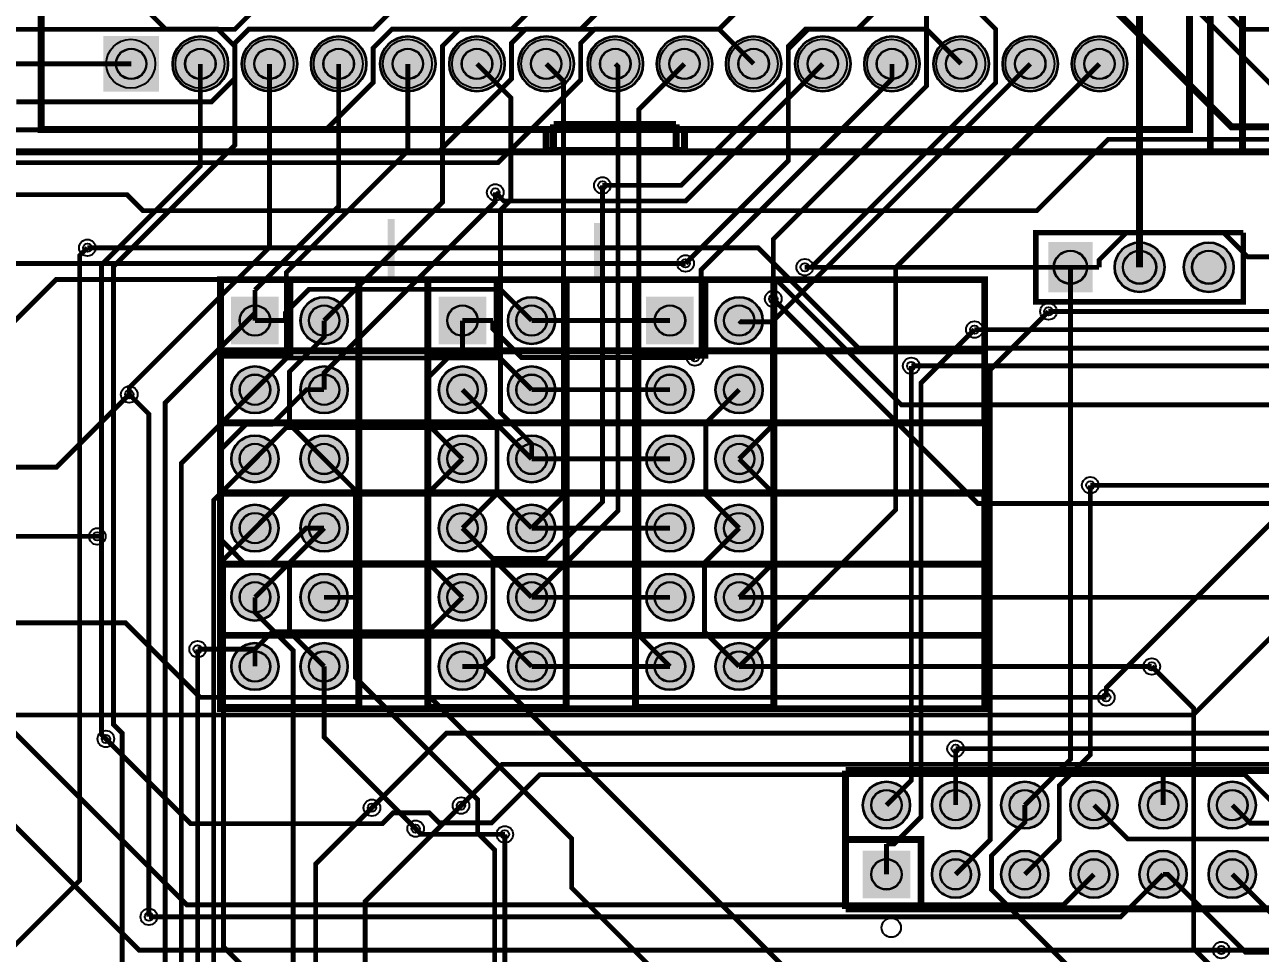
# Model space of a CAD drawing. Header units: millimetres. Extents: x 0 to 210, y -1 to 136.
# Drawn here: x 35.97 to 81.34, y 34.76 to 68.85 of the extents above; entities that cross this region are included whole.
import ezdxf

# ---------------------------------------------------------------- set-up
doc = ezdxf.new("R2010")
doc.units = ezdxf.units.MM
for name, color, linetype, true_color in [('BottomLayer', 7, 'Continuous', 0x0000ff), ('BottomSolderMaskLayer', 7, 'Continuous', 0xaa00ff), ('Hole', 7, 'Continuous', 0x222222), ('Multi-Layer', 7, 'Continuous', 0xc0c0c0), ('TopLayer', 7, 'Continuous', 0xff0000), ('TopSilkLayer', 7, 'Continuous', 0xffcc00), ('TopSolderMaskLayer', 7, 'Continuous', 0x800080)]:
    doc.layers.add(name, color=color, linetype=linetype, true_color=true_color)

msp = doc.modelspace()

# ---------------------------------------------------------------- hatches: boundary and pattern name
at = {"layer": 'BottomSolderMaskLayer'}
for points in [[(38.853, 68.437), (40.903, 68.437), (40.903, 66.386), (38.853, 66.386)], [(41.393, 67.412, 1), (43.444, 67.412, 1)], [(43.933, 67.412, 1), (45.984, 67.412, 1)], [(46.473, 67.412, 1), (48.524, 67.412, 1)], [(49.013, 67.412, 1), (51.064, 67.412, 1)], [(51.553, 67.412, 1), (53.604, 67.412, 1)], [(54.093, 67.412, 1), (56.144, 67.412, 1)], [(56.633, 67.412, 1), (58.684, 67.412, 1)], [(59.173, 67.412, 1), (61.224, 67.412, 1)], [(61.713, 67.412, 1), (63.764, 67.412, 1)], [(64.253, 67.412, 1), (66.304, 67.412, 1)], [(66.793, 67.412, 1), (68.844, 67.412, 1)], [(69.333, 67.412, 1), (71.384, 67.412, 1)], [(71.873, 67.412, 1), (73.924, 67.412, 1)], [(74.413, 67.412, 1), (76.464, 67.412, 1)], [(73.559, 60.87), (75.184, 60.87), (75.184, 59.019), (73.559, 59.019)], [(75.986, 59.944, 1), (77.837, 59.944, 1)], [(78.526, 59.944, 1), (80.377, 59.944, 1)], [(45.3, 58.864), (45.3, 57.113), (43.549, 57.113), (43.549, 58.864)], [(46.089, 57.988, 1), (47.84, 57.988, 1)], [(52.92, 58.864), (52.92, 57.113), (51.169, 57.113), (51.169, 58.864)], [(53.709, 57.988, 1), (55.46, 57.988, 1)], [(60.54, 58.864), (60.54, 57.113), (58.789, 57.113), (58.789, 58.864)], [(61.329, 57.988, 1), (63.08, 57.988, 1)], [(43.549, 55.448, 1), (45.3, 55.448, 1)], [(46.089, 55.448, 1), (47.84, 55.448, 1)], [(51.169, 55.448, 1), (52.92, 55.448, 1)], [(53.709, 55.448, 1), (55.46, 55.448, 1)], [(58.789, 55.448, 1), (60.54, 55.448, 1)], [(61.329, 55.448, 1), (63.08, 55.448, 1)], [(43.549, 52.908, 1), (45.3, 52.908, 1)], [(46.089, 52.908, 1), (47.84, 52.908, 1)], [(51.169, 52.908, 1), (52.92, 52.908, 1)], [(53.709, 52.908, 1), (55.46, 52.908, 1)], [(58.789, 52.908, 1), (60.54, 52.908, 1)], [(61.329, 52.908, 1), (63.08, 52.908, 1)], [(43.549, 50.368, 1), (45.3, 50.368, 1)], [(46.089, 50.368, 1), (47.84, 50.368, 1)], [(51.169, 50.368, 1), (52.92, 50.368, 1)], [(53.709, 50.368, 1), (55.46, 50.368, 1)], [(58.789, 50.368, 1), (60.54, 50.368, 1)], [(61.329, 50.368, 1), (63.08, 50.368, 1)], [(43.549, 47.828, 1), (45.3, 47.828, 1)], [(46.089, 47.828, 1), (47.84, 47.828, 1)], [(51.169, 47.828, 1), (52.92, 47.828, 1)], [(53.709, 47.828, 1), (55.46, 47.828, 1)], [(58.789, 47.828, 1), (60.54, 47.828, 1)], [(61.329, 47.828, 1), (63.08, 47.828, 1)], [(43.549, 45.288, 1), (45.3, 45.288, 1)], [(46.089, 45.288, 1), (47.84, 45.288, 1)], [(51.169, 45.288, 1), (52.92, 45.288, 1)], [(53.709, 45.288, 1), (55.46, 45.288, 1)], [(58.789, 45.288, 1), (60.54, 45.288, 1)], [(61.329, 45.288, 1), (63.08, 45.288, 1)], [(66.739, 40.197, 1), (68.49, 40.197, 1)], [(69.279, 40.197, 1), (71.03, 40.197, 1)], [(71.819, 40.197, 1), (73.57, 40.197, 1)], [(74.359, 40.197, 1), (76.11, 40.197, 1)], [(76.899, 40.197, 1), (78.65, 40.197, 1)], [(79.439, 40.197, 1), (81.19, 40.197, 1)], [(66.739, 38.532), (68.49, 38.532), (68.49, 36.782), (66.739, 36.782)], [(69.279, 37.657, 1), (71.03, 37.657, 1)], [(71.819, 37.657, 1), (73.57, 37.657, 1)], [(74.359, 37.657, 1), (76.11, 37.657, 1)], [(76.899, 37.657, 1), (78.65, 37.657, 1)], [(79.439, 37.657, 1), (81.19, 37.657, 1)]]:
    msp.add_hatch(color=256, dxfattribs=at).paths.add_polyline_path(points)
at = {"layer": 'Multi-Layer'}
for points in [[(38.878, 68.412), (40.878, 68.412), (40.878, 66.412), (38.878, 66.412)], [(41.418, 67.412, 1), (43.418, 67.412, 1)], [(43.958, 67.412, 1), (45.958, 67.412, 1)], [(46.498, 67.412, 1), (48.498, 67.412, 1)], [(49.038, 67.412, 1), (51.038, 67.412, 1)], [(51.578, 67.412, 1), (53.578, 67.412, 1)], [(54.118, 67.412, 1), (56.118, 67.412, 1)], [(56.658, 67.412, 1), (58.658, 67.412, 1)], [(59.198, 67.412, 1), (61.198, 67.412, 1)], [(61.738, 67.412, 1), (63.738, 67.412, 1)], [(64.278, 67.412, 1), (66.278, 67.412, 1)], [(66.818, 67.412, 1), (68.818, 67.412, 1)], [(69.358, 67.412, 1), (71.358, 67.412, 1)], [(71.898, 67.412, 1), (73.898, 67.412, 1)], [(74.438, 67.412, 1), (76.438, 67.412, 1)], [(73.584, 60.844), (75.159, 60.844), (75.159, 59.044), (73.584, 59.044)], [(76.011, 59.944, 1), (77.811, 59.944, 1)], [(78.551, 59.944, 1), (80.351, 59.944, 1)], [(45.275, 58.838), (45.275, 57.138), (43.575, 57.138), (43.575, 58.838)], [(46.115, 57.988, 1), (47.815, 57.988, 1)], [(52.895, 58.838), (52.895, 57.138), (51.195, 57.138), (51.195, 58.838)], [(53.735, 57.988, 1), (55.435, 57.988, 1)], [(60.515, 58.838), (60.515, 57.138), (58.815, 57.138), (58.815, 58.838)], [(61.355, 57.988, 1), (63.055, 57.988, 1)], [(43.575, 55.448, 1), (45.275, 55.448, 1)], [(46.115, 55.448, 1), (47.815, 55.448, 1)], [(51.195, 55.448, 1), (52.895, 55.448, 1)], [(53.735, 55.448, 1), (55.435, 55.448, 1)], [(58.815, 55.448, 1), (60.515, 55.448, 1)], [(61.355, 55.448, 1), (63.055, 55.448, 1)], [(43.575, 52.908, 1), (45.275, 52.908, 1)], [(46.115, 52.908, 1), (47.815, 52.908, 1)], [(51.195, 52.908, 1), (52.895, 52.908, 1)], [(53.735, 52.908, 1), (55.435, 52.908, 1)], [(58.815, 52.908, 1), (60.515, 52.908, 1)], [(61.355, 52.908, 1), (63.055, 52.908, 1)], [(43.575, 50.368, 1), (45.275, 50.368, 1)], [(46.115, 50.368, 1), (47.815, 50.368, 1)], [(51.195, 50.368, 1), (52.895, 50.368, 1)], [(53.735, 50.368, 1), (55.435, 50.368, 1)], [(58.815, 50.368, 1), (60.515, 50.368, 1)], [(61.355, 50.368, 1), (63.055, 50.368, 1)], [(43.575, 47.828, 1), (45.275, 47.828, 1)], [(46.115, 47.828, 1), (47.815, 47.828, 1)], [(51.195, 47.828, 1), (52.895, 47.828, 1)], [(53.735, 47.828, 1), (55.435, 47.828, 1)], [(58.815, 47.828, 1), (60.515, 47.828, 1)], [(61.355, 47.828, 1), (63.055, 47.828, 1)], [(43.575, 45.288, 1), (45.275, 45.288, 1)], [(46.115, 45.288, 1), (47.815, 45.288, 1)], [(51.195, 45.288, 1), (52.895, 45.288, 1)], [(53.735, 45.288, 1), (55.435, 45.288, 1)], [(58.815, 45.288, 1), (60.515, 45.288, 1)], [(61.355, 45.288, 1), (63.055, 45.288, 1)], [(66.765, 40.197, 1), (68.465, 40.197, 1)], [(69.305, 40.197, 1), (71.005, 40.197, 1)], [(71.845, 40.197, 1), (73.545, 40.197, 1)], [(74.385, 40.197, 1), (76.085, 40.197, 1)], [(76.925, 40.197, 1), (78.625, 40.197, 1)], [(79.465, 40.197, 1), (81.165, 40.197, 1)], [(66.765, 38.507), (68.464, 38.507), (68.464, 36.807), (66.765, 36.807)], [(69.305, 37.657, 1), (71.005, 37.657, 1)], [(71.845, 37.657, 1), (73.545, 37.657, 1)], [(74.385, 37.657, 1), (76.085, 37.657, 1)], [(76.925, 37.657, 1), (78.625, 37.657, 1)], [(79.465, 37.657, 1), (81.165, 37.657, 1)]]:
    msp.add_hatch(color=256, dxfattribs=at).paths.add_polyline_path(points)
at = {"layer": 'TopSilkLayer'}
for points in [[(49.302, 61.722), (49.556, 61.722), (49.556, 59.563), (49.302, 59.563), (49.302, 61.722)], [(56.871, 61.57), (57.125, 61.57), (57.125, 59.411), (56.871, 59.411), (56.871, 61.57)]]:
    msp.add_hatch(color=256, dxfattribs=at).paths.add_polyline_path(points)
at = {"layer": 'TopSolderMaskLayer'}
for points in [[(38.853, 68.437), (40.903, 68.437), (40.903, 66.386), (38.853, 66.386)], [(41.393, 67.412, 1), (43.444, 67.412, 1)], [(43.933, 67.412, 1), (45.984, 67.412, 1)], [(46.473, 67.412, 1), (48.524, 67.412, 1)], [(49.013, 67.412, 1), (51.064, 67.412, 1)], [(51.553, 67.412, 1), (53.604, 67.412, 1)], [(54.093, 67.412, 1), (56.144, 67.412, 1)], [(56.633, 67.412, 1), (58.684, 67.412, 1)], [(59.173, 67.412, 1), (61.224, 67.412, 1)], [(61.713, 67.412, 1), (63.764, 67.412, 1)], [(64.253, 67.412, 1), (66.304, 67.412, 1)], [(66.793, 67.412, 1), (68.844, 67.412, 1)], [(69.333, 67.412, 1), (71.384, 67.412, 1)], [(71.873, 67.412, 1), (73.924, 67.412, 1)], [(74.413, 67.412, 1), (76.464, 67.412, 1)], [(73.559, 60.87), (75.184, 60.87), (75.184, 59.019), (73.559, 59.019)], [(75.986, 59.944, 1), (77.837, 59.944, 1)], [(78.526, 59.944, 1), (80.377, 59.944, 1)], [(45.3, 58.864), (45.3, 57.113), (43.549, 57.113), (43.549, 58.864)], [(46.089, 57.988, 1), (47.84, 57.988, 1)], [(52.92, 58.864), (52.92, 57.113), (51.169, 57.113), (51.169, 58.864)], [(53.709, 57.988, 1), (55.46, 57.988, 1)], [(60.54, 58.864), (60.54, 57.113), (58.789, 57.113), (58.789, 58.864)], [(61.329, 57.988, 1), (63.08, 57.988, 1)], [(43.549, 55.448, 1), (45.3, 55.448, 1)], [(46.089, 55.448, 1), (47.84, 55.448, 1)], [(51.169, 55.448, 1), (52.92, 55.448, 1)], [(53.709, 55.448, 1), (55.46, 55.448, 1)], [(58.789, 55.448, 1), (60.54, 55.448, 1)], [(61.329, 55.448, 1), (63.08, 55.448, 1)], [(43.549, 52.908, 1), (45.3, 52.908, 1)], [(46.089, 52.908, 1), (47.84, 52.908, 1)], [(51.169, 52.908, 1), (52.92, 52.908, 1)], [(53.709, 52.908, 1), (55.46, 52.908, 1)], [(58.789, 52.908, 1), (60.54, 52.908, 1)], [(61.329, 52.908, 1), (63.08, 52.908, 1)], [(43.549, 50.368, 1), (45.3, 50.368, 1)], [(46.089, 50.368, 1), (47.84, 50.368, 1)], [(51.169, 50.368, 1), (52.92, 50.368, 1)], [(53.709, 50.368, 1), (55.46, 50.368, 1)], [(58.789, 50.368, 1), (60.54, 50.368, 1)], [(61.329, 50.368, 1), (63.08, 50.368, 1)], [(43.549, 47.828, 1), (45.3, 47.828, 1)], [(46.089, 47.828, 1), (47.84, 47.828, 1)], [(51.169, 47.828, 1), (52.92, 47.828, 1)], [(53.709, 47.828, 1), (55.46, 47.828, 1)], [(58.789, 47.828, 1), (60.54, 47.828, 1)], [(61.329, 47.828, 1), (63.08, 47.828, 1)], [(43.549, 45.288, 1), (45.3, 45.288, 1)], [(46.089, 45.288, 1), (47.84, 45.288, 1)], [(51.169, 45.288, 1), (52.92, 45.288, 1)], [(53.709, 45.288, 1), (55.46, 45.288, 1)], [(58.789, 45.288, 1), (60.54, 45.288, 1)], [(61.329, 45.288, 1), (63.08, 45.288, 1)], [(66.739, 40.197, 1), (68.49, 40.197, 1)], [(69.279, 40.197, 1), (71.03, 40.197, 1)], [(71.819, 40.197, 1), (73.57, 40.197, 1)], [(74.359, 40.197, 1), (76.11, 40.197, 1)], [(76.899, 40.197, 1), (78.65, 40.197, 1)], [(79.439, 40.197, 1), (81.19, 40.197, 1)], [(66.739, 38.532), (68.49, 38.532), (68.49, 36.782), (66.739, 36.782)], [(69.279, 37.657, 1), (71.03, 37.657, 1)], [(71.819, 37.657, 1), (73.57, 37.657, 1)], [(74.359, 37.657, 1), (76.11, 37.657, 1)], [(76.899, 37.657, 1), (78.65, 37.657, 1)], [(79.439, 37.657, 1), (81.19, 37.657, 1)]]:
    msp.add_hatch(color=256, dxfattribs=at).paths.add_polyline_path(points)

# ---------------------------------------------------------------- linework, layer by layer
at = {"layer": 'BottomLayer'}
for points, const_width in [([(76.911, 59.944), (76.911, 88.538), (64.989, 100.46)], 0.254), ([(82.863, 74.206), (82.863, 51.684), (75.688, 44.51), (75.688, 44.154)], 0.178), ([(39.306, 73.591), (66.144, 73.591), (69.088, 70.647), (69.088, 66.602), (63.458, 60.972), (63.458, 58.783)], 0.178), ([(39.878, 69.952), (41.148, 68.682), (43.059, 68.682), (43.687, 68.053), (43.687, 64.428), (39.228, 59.969), (39.228, 43.16), (39.546, 42.842), (39.546, 33.521)], 0.178), ([(67.818, 69.952), (66.547, 68.681), (64.742, 68.681), (64.01, 67.948), (64.01, 63.857), (60.237, 60.085)], 0.178), ([(70.358, 69.952), (71.628, 68.682), (71.628, 66.716), (64.856, 59.944), (64.616, 59.944)], 0.178), ([(62.738, 67.412), (61.469, 68.681), (51.925, 68.681), (51.308, 68.064), (51.308, 62.332), (46.965, 57.988)], 0.178), ([(39.878, 67.412), (35.357, 67.412), (29.439, 61.494)], 0.178), ([(38.788, 50.065), (38.788, 60.034), (42.418, 63.665), (42.418, 67.412)], 0.178), ([(44.958, 67.412), (44.958, 60.677), (39.808, 55.526), (39.808, 55.278)], 0.178), ([(47.498, 67.412), (47.498, 62.179), (44.425, 59.106)], 0.178), ([(50.038, 67.412), (50.038, 64.213), (45.577, 59.752), (45.577, 56.601), (44.425, 55.448)], 0.178), ([(54.585, 52.908), (54.585, 53.462), (53.441, 54.606), (53.441, 62.037), (53.823, 62.42), (53.823, 66.167), (52.578, 67.412)], 0.178), ([(54.585, 50.368), (55.754, 51.537), (55.754, 66.776), (55.118, 67.412)], 0.178), ([(54.585, 47.828), (57.758, 51.002), (57.758, 67.312), (57.658, 67.412)], 0.178), ([(59.665, 45.288), (58.521, 46.432), (58.521, 65.735), (60.198, 67.412)], 0.178), ([(60.583, 56.632), (60.809, 56.858), (60.809, 59.845), (67.818, 66.855), (67.818, 67.412)], 0.178), ([(75.438, 67.412), (67.952, 59.926), (67.952, 51.036), (62.205, 45.288)], 0.178), ([(63.426, 57.94), (72.898, 67.412)], 0.178), ([(46.965, 55.448), (46.965, 56.067), (53.25, 62.352), (53.25, 62.693)], 0.178), ([(53.163, 49.25), (55.112, 49.25), (57.185, 51.322), (57.185, 62.951)], 0.178), ([(38.27, 60.659), (37.984, 60.373), (37.984, 37.429), (35.244, 34.688)], 0.178), ([(74.371, 59.944), (74.371, 41.874), (72.695, 40.197)], 0.178), ([(44.425, 58.268), (44.425, 59.106)], 0.178), ([(44.425, 58.268), (41.123, 54.966), (41.123, 30.711), (39.812, 29.4), (39.812, 11.424), (39.94, 11.296), (39.94, 9.32), (36.476, 5.857), (35.236, 5.857), (34.764, 6.329), (34.764, 22.83), (36.068, 24.134)], 0.178), ([(44.425, 57.988), (44.425, 58.268)], 0.178), ([(70.155, 37.657), (71.425, 38.927), (71.425, 56.18), (73.565, 58.321)], 0.178), ([(46.965, 52.908), (45.695, 54.178), (45.695, 56.113), (46.965, 57.383), (46.965, 57.988)], 0.178), ([(52.045, 57.988), (52.045, 56.871)], 0.178), ([(63.426, 57.94), (62.253, 57.94), (62.205, 57.988)], 0.178), ([(62.205, 52.908), (63.426, 54.13), (63.426, 57.94)], 0.178), ([(67.615, 38.775), (67.894, 38.775), (68.885, 39.765), (68.885, 55.693), (70.847, 57.655)], 0.178), ([(52.045, 52.908), (50.788, 54.165), (50.788, 55.894), (51.765, 56.871), (52.045, 56.871)], 0.178), ([(68.526, 56.325), (68.526, 41.108), (67.615, 40.197)], 0.178), ([(39.808, 55.278), (40.528, 54.557), (40.528, 36.1)], 0.178), ([(44.425, 55.448), (41.721, 52.745), (41.721, 27.082), (41.269, 26.631), (41.269, 23.89)], 0.178), ([(52.045, 55.448), (53.315, 54.178), (53.315, 51.638), (52.045, 50.368)], 0.178), ([(62.205, 50.368), (60.983, 51.591), (60.983, 54.226), (62.205, 55.448)], 0.178), ([(44.425, 52.908), (42.91, 51.394), (42.91, 26.443), (43.483, 25.87), (43.483, 25.158)], 0.178), ([(46.965, 52.908), (48.114, 51.759), (48.114, 47.828)], 0.178), ([(52.045, 47.828), (50.801, 49.072), (50.801, 51.665), (52.045, 52.908)], 0.178), ([(62.205, 47.828), (63.448, 49.072), (63.448, 51.665), (62.205, 52.908)], 0.178), ([(72.695, 37.657), (73.965, 38.927), (73.965, 40.914), (75.101, 42.05), (75.101, 51.94)], 0.178), ([(44.425, 50.368), (43.268, 49.211), (43.268, 34.997), (44.28, 33.986), (44.28, 25.266)], 0.178), ([(46.965, 50.368), (45.695, 49.098), (45.695, 46.558), (46.965, 45.288)], 0.178), ([(53.163, 49.25), (52.045, 50.368)], 0.178), ([(62.205, 45.288), (60.935, 46.558), (60.935, 49.098), (62.205, 50.368)], 0.178), ([(38.788, 50.065), (38.631, 50.065)], 0.178), ([(38.948, 42.63), (38.788, 42.789), (38.788, 50.065)], 0.178), ([(53.163, 49.25), (53.163, 45.634), (52.818, 45.288)], 0.178), ([(44.425, 47.828), (44.425, 47.275), (45.826, 45.874), (45.826, 24.651), (46.427, 24.05)], 0.178), ([(46.965, 47.828), (48.114, 47.828)], 0.178), ([(48.114, 47.828), (48.114, 44.887), (52.602, 40.399), (52.602, 39.176), (53.227, 38.551), (53.227, 25.56), (51.667, 23.999)], 0.178), ([(52.045, 47.828), (50.801, 46.585), (50.801, 44.218), (56.053, 38.966), (56.053, 37.164), (69.327, 23.89)], 0.178), ([(48.668, 23.89), (48.238, 23.46), (44.384, 23.46), (44.052, 23.792), (43.845, 23.792), (42.57, 25.067), (42.57, 26.278), (42.319, 26.529), (42.319, 45.923)], 0.178), ([(50.325, 39.334), (46.965, 42.694), (46.965, 45.288)], 0.178), ([(52.818, 45.288), (52.045, 45.288)], 0.178), ([(52.818, 45.288), (69.951, 28.155), (69.951, 26.504)], 0.178), ([(84.618, 28.743), (84.618, 30.54), (81.015, 34.144), (79.683, 34.144), (78.9, 34.926), (78.9, 43.746), (77.358, 45.288)], 0.178), ([(70.155, 42.27), (70.155, 40.197)], 0.178), ([(48.719, 40.101), (46.654, 38.037), (46.654, 25.839)], 0.178), ([(48.474, 24.783), (48.474, 36.664), (51.991, 40.18)], 0.178), ([(72.695, 40.197), (72.695, 39.564), (71.472, 38.341), (71.472, 37.103), (75.396, 33.179), (80.449, 33.179), (82.321, 31.307)], 0.178), ([(53.601, 39.125), (53.601, 30.887), (54.678, 29.81), (55.345, 29.81), (55.814, 29.34), (55.814, 24.149), (55.479, 23.813)], 0.178), ([(67.615, 37.657), (67.615, 38.775)], 0.178), ([(79.912, 34.876), (83.434, 34.876), (84.327, 35.769)], 0.178)]:
    msp.add_lwpolyline(points, dxfattribs=dict(at, const_width=const_width))
at = {"layer": 'BottomSolderMaskLayer'}
for centre, radius in [((42.418, 67.412), 1.025), ((44.958, 67.412), 1.025), ((47.498, 67.412), 1.025), ((50.038, 67.412), 1.025), ((52.578, 67.412), 1.025), ((55.118, 67.412), 1.025), ((57.658, 67.412), 1.025), ((60.198, 67.412), 1.025), ((62.738, 67.412), 1.025), ((65.278, 67.412), 1.025), ((67.818, 67.412), 1.025), ((70.358, 67.412), 1.025), ((72.898, 67.412), 1.025), ((75.438, 67.412), 1.025), ((39.878, 67.412), 0.564), ((42.418, 67.412), 0.564), ((44.958, 67.412), 0.564), ((47.498, 67.412), 0.564), ((50.038, 67.412), 0.564), ((52.578, 67.412), 0.564), ((55.118, 67.412), 0.564), ((57.658, 67.412), 0.564), ((60.198, 67.412), 0.564), ((62.738, 67.412), 0.564), ((65.278, 67.412), 0.564), ((67.818, 67.412), 0.564), ((70.358, 67.412), 0.564), ((72.898, 67.412), 0.564), ((75.438, 67.412), 0.564), ((76.911, 59.944), 0.925), ((79.451, 59.944), 0.925), ((74.371, 59.944), 0.619), ((76.911, 59.944), 0.617), ((79.451, 59.944), 0.617), ((44.425, 57.988), 0.566), ((46.965, 57.988), 0.875), ((46.965, 57.988), 0.566), ((52.045, 57.988), 0.566), ((54.585, 57.988), 0.875), ((54.585, 57.988), 0.566), ((59.665, 57.988), 0.566), ((62.205, 57.988), 0.875), ((62.205, 57.988), 0.566), ((44.425, 55.448), 0.875), ((46.965, 55.448), 0.875), ((52.045, 55.448), 0.875), ((54.585, 55.448), 0.875), ((59.665, 55.448), 0.875), ((62.205, 55.448), 0.875), ((44.425, 55.448), 0.566), ((46.965, 55.448), 0.566), ((52.045, 55.448), 0.566), ((54.585, 55.448), 0.566), ((59.665, 55.448), 0.566), ((62.205, 55.448), 0.566), ((44.425, 52.908), 0.875), ((46.965, 52.908), 0.875), ((52.045, 52.908), 0.875), ((54.585, 52.908), 0.875), ((59.665, 52.908), 0.875), ((62.205, 52.908), 0.875), ((44.425, 52.908), 0.566), ((46.965, 52.908), 0.566), ((52.045, 52.908), 0.566), ((54.585, 52.908), 0.566), ((59.665, 52.908), 0.566), ((62.205, 52.908), 0.566), ((44.425, 50.368), 0.875), ((44.425, 50.368), 0.566), ((46.965, 50.368), 0.875), ((46.965, 50.368), 0.566), ((52.045, 50.368), 0.875), ((52.045, 50.368), 0.566), ((54.585, 50.368), 0.875), ((54.585, 50.368), 0.566), ((59.665, 50.368), 0.875), ((59.665, 50.368), 0.566), ((62.205, 50.368), 0.875), ((62.205, 50.368), 0.566), ((44.425, 47.828), 0.875), ((46.965, 47.828), 0.875), ((52.045, 47.828), 0.875), ((54.585, 47.828), 0.875), ((59.665, 47.828), 0.875), ((62.205, 47.828), 0.875), ((44.425, 47.828), 0.566), ((46.965, 47.828), 0.566), ((52.045, 47.828), 0.566), ((54.585, 47.828), 0.566), ((59.665, 47.828), 0.566), ((62.205, 47.828), 0.566), ((44.425, 45.288), 0.875), ((44.425, 45.288), 0.566), ((46.965, 45.288), 0.875), ((46.965, 45.288), 0.566), ((52.045, 45.288), 0.875), ((52.045, 45.288), 0.566), ((54.585, 45.288), 0.875), ((54.585, 45.288), 0.566), ((59.665, 45.288), 0.875), ((59.665, 45.288), 0.566), ((62.205, 45.288), 0.875), ((62.205, 45.288), 0.566), ((67.615, 40.197), 0.875), ((70.155, 40.197), 0.875), ((72.695, 40.197), 0.875), ((75.235, 40.197), 0.875), ((77.775, 40.197), 0.875), ((80.315, 40.197), 0.875), ((67.615, 40.197), 0.566), ((70.155, 40.197), 0.566), ((72.695, 40.197), 0.566), ((75.235, 40.197), 0.566), ((77.775, 40.197), 0.566), ((80.315, 40.197), 0.566), ((67.615, 37.657), 0.566), ((70.155, 37.657), 0.875), ((70.155, 37.657), 0.566), ((72.695, 37.657), 0.875), ((72.695, 37.657), 0.566), ((75.235, 37.657), 0.875), ((75.235, 37.657), 0.566), ((77.775, 37.657), 0.875), ((77.775, 37.657), 0.566), ((80.315, 37.657), 0.875), ((80.315, 37.657), 0.566)]:
    msp.add_circle(centre, radius, dxfattribs=at)
at = {"layer": 'Hole'}
for centre in [(57.185, 62.951), (53.25, 62.693), (38.27, 60.659), (60.237, 60.085), (64.616, 59.944), (63.458, 58.783), (73.565, 58.321), (70.847, 57.655), (60.583, 56.632), (68.526, 56.325), (39.808, 55.278), (75.101, 51.94), (38.631, 50.064), (42.319, 45.923), (77.357, 45.288), (75.688, 44.154), (38.948, 42.629), (70.155, 42.27), (48.719, 40.101), (51.991, 40.18), (50.325, 39.334), (53.601, 39.125), (40.528, 36.1), (79.912, 34.876)]:
    msp.add_circle(centre, 0.153, dxfattribs=at)
at = {"layer": 'Multi-Layer'}
for centre, radius in [((42.418, 67.412), 1), ((44.958, 67.412), 1), ((47.498, 67.412), 1), ((50.038, 67.412), 1), ((52.578, 67.412), 1), ((55.118, 67.412), 1), ((57.658, 67.412), 1), ((60.198, 67.412), 1), ((62.738, 67.412), 1), ((65.278, 67.412), 1), ((67.818, 67.412), 1), ((70.358, 67.412), 1), ((72.898, 67.412), 1), ((75.438, 67.412), 1), ((39.878, 67.412), 0.55), ((42.418, 67.412), 0.55), ((44.958, 67.412), 0.55), ((47.498, 67.412), 0.55), ((50.038, 67.412), 0.55), ((52.578, 67.412), 0.55), ((55.118, 67.412), 0.55), ((57.658, 67.412), 0.55), ((60.198, 67.412), 0.55), ((62.738, 67.412), 0.55), ((65.278, 67.412), 0.55), ((67.818, 67.412), 0.55), ((70.358, 67.412), 0.55), ((72.898, 67.412), 0.55), ((75.438, 67.412), 0.55), ((57.185, 62.951), 0.305), ((53.25, 62.693), 0.305), ((38.27, 60.659), 0.305), ((76.911, 59.944), 0.9), ((79.451, 59.944), 0.9), ((60.237, 60.085), 0.305), ((74.371, 59.944), 0.6), ((76.911, 59.944), 0.6), ((79.451, 59.944), 0.6), ((64.616, 59.944), 0.305), ((63.458, 58.783), 0.305), ((44.425, 57.988), 0.55), ((46.965, 57.988), 0.85), ((46.965, 57.988), 0.55), ((52.045, 57.988), 0.55), ((54.585, 57.988), 0.85), ((54.585, 57.988), 0.55), ((59.665, 57.988), 0.55), ((62.205, 57.988), 0.85), ((62.205, 57.988), 0.55), ((73.565, 58.321), 0.305), ((70.847, 57.655), 0.305), ((60.583, 56.632), 0.305), ((44.425, 55.448), 0.85), ((46.965, 55.448), 0.85), ((52.045, 55.448), 0.85), ((54.585, 55.448), 0.85), ((59.665, 55.448), 0.85), ((62.205, 55.448), 0.85), ((68.526, 56.325), 0.305), ((44.425, 55.448), 0.55), ((46.965, 55.448), 0.55), ((52.045, 55.448), 0.55), ((54.585, 55.448), 0.55), ((59.665, 55.448), 0.55), ((62.205, 55.448), 0.55), ((39.808, 55.278), 0.305), ((44.425, 52.908), 0.85), ((46.965, 52.908), 0.85), ((52.045, 52.908), 0.85), ((54.585, 52.908), 0.85), ((59.665, 52.908), 0.85), ((62.205, 52.908), 0.85), ((44.425, 52.908), 0.55), ((46.965, 52.908), 0.55), ((52.045, 52.908), 0.55), ((54.585, 52.908), 0.55), ((59.665, 52.908), 0.55), ((62.205, 52.908), 0.55), ((75.101, 51.94), 0.305), ((44.425, 50.368), 0.85), ((44.425, 50.368), 0.55), ((46.965, 50.368), 0.85), ((46.965, 50.368), 0.55), ((52.045, 50.368), 0.85), ((52.045, 50.368), 0.55), ((54.585, 50.368), 0.85), ((54.585, 50.368), 0.55), ((59.665, 50.368), 0.85), ((59.665, 50.368), 0.55), ((62.205, 50.368), 0.85), ((62.205, 50.368), 0.55), ((38.631, 50.064), 0.305), ((44.425, 47.828), 0.85), ((46.965, 47.828), 0.85), ((52.045, 47.828), 0.85), ((54.585, 47.828), 0.85), ((59.665, 47.828), 0.85), ((62.205, 47.828), 0.85), ((44.425, 47.828), 0.55), ((46.965, 47.828), 0.55), ((52.045, 47.828), 0.55), ((54.585, 47.828), 0.55), ((59.665, 47.828), 0.55), ((62.205, 47.828), 0.55), ((42.319, 45.923), 0.305), ((44.425, 45.288), 0.85), ((44.425, 45.288), 0.55), ((46.965, 45.288), 0.85), ((46.965, 45.288), 0.55), ((52.045, 45.288), 0.85), ((52.045, 45.288), 0.55), ((54.585, 45.288), 0.85), ((54.585, 45.288), 0.55), ((59.665, 45.288), 0.85), ((59.665, 45.288), 0.55), ((62.205, 45.288), 0.85), ((62.205, 45.288), 0.55), ((77.357, 45.288), 0.305), ((75.688, 44.154), 0.305), ((38.948, 42.629), 0.305), ((70.155, 42.27), 0.305), ((67.615, 40.197), 0.85), ((70.155, 40.197), 0.85), ((72.695, 40.197), 0.85), ((75.235, 40.197), 0.85), ((77.775, 40.197), 0.85), ((80.315, 40.197), 0.85), ((48.719, 40.101), 0.305), ((51.991, 40.18), 0.305), ((67.615, 40.197), 0.55), ((70.155, 40.197), 0.55), ((72.695, 40.197), 0.55), ((75.235, 40.197), 0.55), ((77.775, 40.197), 0.55), ((80.315, 40.197), 0.55), ((50.325, 39.334), 0.305), ((53.601, 39.125), 0.305), ((67.615, 37.657), 0.55), ((70.155, 37.657), 0.85), ((70.155, 37.657), 0.55), ((72.695, 37.657), 0.85), ((72.695, 37.657), 0.55), ((75.235, 37.657), 0.85), ((75.235, 37.657), 0.55), ((77.775, 37.657), 0.85), ((77.775, 37.657), 0.55), ((80.315, 37.657), 0.85), ((80.315, 37.657), 0.55), ((40.528, 36.1), 0.305), ((79.912, 34.876), 0.305)]:
    msp.add_circle(centre, radius, dxfattribs=at)
at = {"layer": 'TopLayer'}
for points, const_width in [([(93.646, 63.752), (93.646, 66.321), (93.319, 66.649), (93.319, 67.983), (92.621, 68.681), (80.741, 68.681), (73.562, 75.86), (40.74, 75.86), (38.22, 78.38), (29.947, 78.38), (27.429, 80.898), (25.437, 80.898), (24.663, 80.124), (24.663, 79.029), (24.02, 78.386), (14.756, 78.386), (13.488, 79.655)], 0.178), ([(42.011, 75.012), (73.379, 75.012), (82.655, 65.736), (89.74, 65.736)], 0.178), ([(22.21, 63.736), (22.755, 64.281), (27.034, 64.281), (27.171, 64.144), (51.13, 64.144), (53.848, 66.862), (53.848, 68.176), (54.354, 68.682), (56.388, 68.682), (57.658, 69.952)], 0.178), ([(23.648, 68.25), (25.476, 70.079), (32.597, 70.079), (33.995, 68.681), (43.688, 68.681), (44.958, 69.952)], 0.178), ([(23.648, 63.17), (24.264, 63.786), (53.354, 63.786), (56.388, 66.82), (56.388, 68.176), (56.894, 68.682), (61.468, 68.682), (62.738, 69.952)], 0.178), ([(55.118, 69.952), (53.848, 68.682), (49.455, 68.682), (48.768, 67.995), (48.768, 66.731), (47.029, 64.991), (33.818, 64.991)], 0.178), ([(50.038, 69.952), (48.768, 68.682), (44.194, 68.682), (43.688, 68.176), (43.688, 66.879), (42.828, 66.019), (35.661, 66.019)], 0.178), ([(75.438, 69.952), (80.289, 65.1), (92.329, 65.1), (92.465, 65.236)], 0.254), ([(57.185, 62.951), (60.075, 62.951), (64.009, 66.886), (64.009, 68.053), (64.637, 68.682), (69.089, 68.682), (70.358, 67.412)], 0.178), ([(92.05, 67.412), (93.187, 66.275), (93.187, 64.988), (92.837, 64.639), (75.756, 64.639), (73.138, 62.02), (40.314, 62.02), (39.722, 62.612), (31.446, 62.612), (30.583, 61.749), (30.583, 60.931), (29.825, 60.174), (28.654, 60.174)], 0.178), ([(65.278, 67.412), (60.244, 62.378), (53.565, 62.378), (53.25, 62.693)], 0.178), ([(125.426, 62.103), (126.561, 63.239), (128.861, 63.239), (129.034, 63.066), (129.034, 60.221), (115.298, 46.485), (81.856, 46.485), (78.878, 43.507), (35.456, 43.507), (32.486, 46.477), (17.888, 46.477), (16.762, 47.604), (9.989, 47.604), (9.325, 46.94)], 0.178), ([(84.238, 60.33), (80.88, 60.33), (80.009, 61.201), (76.419, 61.201), (75.426, 60.208), (75.426, 59.944)], 0.178), ([(38.27, 60.659), (62.901, 60.659), (66.584, 56.976), (88.687, 56.976)], 0.178), ([(23.648, 58.09), (23.92, 57.817), (29.978, 57.817), (30.557, 58.396), (30.557, 59.208), (31.435, 60.085), (60.237, 60.085)], 0.178), ([(74.371, 59.944), (64.616, 59.944)], 0.178), ([(74.371, 59.944), (75.426, 59.944)], 0.178), ([(109.111, 54.892), (68.161, 54.892), (63.559, 59.494), (37.124, 59.494), (35.163, 57.532), (31.421, 57.532), (30.709, 56.82), (30.709, 56.029), (29.823, 55.144), (24.054, 55.144), (23.648, 55.55)], 0.178), ([(54.585, 57.988), (53.437, 59.136), (46.411, 59.136), (45.542, 58.268), (45.542, 57.988)], 0.178), ([(63.458, 58.783), (70.974, 51.268), (109.715, 51.268)], 0.178), ([(73.565, 58.321), (116.635, 58.321)], 0.178), ([(44.425, 57.988), (45.542, 57.988)], 0.178), ([(52.045, 57.988), (53.162, 57.988)], 0.178), ([(53.162, 57.988), (53.162, 57.683), (54.213, 56.632), (60.583, 56.632)], 0.178), ([(59.665, 57.988), (54.585, 57.988)], 0.178), ([(70.847, 57.655), (110.818, 57.655)], 0.178), ([(44.425, 55.448), (45.59, 56.613), (53.42, 56.613), (54.585, 55.448)], 0.178), ([(68.526, 56.325), (104.499, 56.325)], 0.178), ([(39.808, 55.278), (37.133, 52.604), (24.054, 52.604), (23.648, 53.01)], 0.178), ([(46.965, 50.368), (46.305, 50.368), (45.035, 49.099), (44.018, 49.099), (43.18, 49.937), (43.18, 53.262), (44.097, 54.178), (45.046, 54.178), (46.316, 55.448), (46.965, 55.448)], 0.178), ([(59.665, 55.448), (54.585, 55.448)], 0.178), ([(54.585, 52.908), (53.43, 54.063), (45.579, 54.063), (44.425, 52.908)], 0.178), ([(59.665, 52.908), (54.585, 52.908)], 0.178), ([(75.101, 51.94), (119.649, 51.94)], 0.178), ([(54.585, 50.368), (53.315, 51.638), (45.695, 51.638), (44.425, 50.368)], 0.178), ([(23.648, 50.47), (24.053, 50.065), (38.631, 50.065)], 0.178), ([(59.665, 50.368), (54.585, 50.368)], 0.178), ([(21.108, 47.93), (22.219, 49.041), (26.386, 49.041), (28.539, 46.889), (39.67, 46.889), (42.404, 44.154), (75.688, 44.154)], 0.178), ([(54.585, 47.828), (53.315, 49.098), (45.695, 49.098), (44.425, 47.828)], 0.178), ([(59.665, 47.828), (54.585, 47.828)], 0.178), ([(62.205, 47.828), (98.187, 47.828), (98.774, 47.241)], 0.178), ([(54.585, 45.288), (53.315, 46.558), (45.06, 46.558), (44.425, 45.923)], 0.178), ([(44.425, 45.923), (42.319, 45.923)], 0.178), ([(44.425, 45.923), (44.425, 45.288)], 0.178), ([(75.235, 37.657), (74.116, 36.539), (41.919, 36.539), (33.067, 45.39), (23.648, 45.39)], 0.178), ([(59.665, 45.288), (54.585, 45.288)], 0.178), ([(62.205, 45.288), (77.358, 45.288)], 0.178), ([(110.67, 44.116), (104.108, 44.116), (102.803, 42.811), (91.215, 42.811), (90.822, 43.203), (86.855, 43.203), (85.921, 42.27), (70.155, 42.27)], 0.178), ([(79.912, 34.876), (40.168, 34.876), (34.842, 40.202), (32.996, 40.202), (29.279, 43.919), (22.895, 43.919)], 0.178), ([(101.147, 43.561), (85.254, 43.561), (84.537, 42.843), (51.461, 42.843), (48.719, 40.101)], 0.178), ([(77.775, 41.316), (54.885, 41.316), (53.12, 39.551), (51.186, 39.551), (50.822, 39.915), (49.502, 39.915), (49.106, 39.519), (42.058, 39.519), (38.948, 42.63)], 0.178), ([(51.991, 40.18), (53.507, 41.696), (105.948, 41.696)], 0.178), ([(117.806, 36.703), (116.73, 35.628), (104.524, 35.628), (103.84, 36.312), (103.84, 37.523), (100.988, 40.375), (81.719, 40.375), (80.778, 41.316), (77.775, 41.316)], 0.178), ([(77.775, 41.316), (77.775, 40.197)], 0.178), ([(100.026, 36.703), (97.774, 38.955), (76.477, 38.955), (75.235, 40.197)], 0.178), ([(80.315, 40.197), (80.973, 39.538), (101.013, 39.538)], 0.178), ([(50.325, 39.334), (50.534, 39.125), (53.601, 39.125)], 0.178), ([(77.775, 37.657), (76.218, 36.1), (40.528, 36.1)], 0.178), ([(125.426, 36.703), (123.238, 34.516), (101.596, 34.516), (101.314, 34.798), (80.801, 34.798), (77.942, 37.657), (77.775, 37.657)], 0.178), ([(80.315, 37.657), (82.799, 35.173), (101.444, 35.173), (101.744, 34.873), (121.055, 34.873), (122.886, 36.703)], 0.178)]:
    msp.add_lwpolyline(points, dxfattribs=dict(at, const_width=const_width))
at = {"layer": 'TopSilkLayer', "const_width": 0.254}
for points in [[(134.292, 64.186), (28.092, 64.186), (28.092, 135.551), (134.292, 135.551), (134.292, 64.186)], [(36.576, 72.492), (78.74, 72.492), (78.74, 64.999), (36.576, 64.999), (36.576, 72.492)], [(55.118, 64.999), (60.198, 64.999), (60.198, 64.237), (55.118, 64.237), (55.118, 64.999)], [(43.155, 59.488), (71.222, 59.488), (71.222, 56.87), (43.155, 56.87), (43.155, 59.488)], [(43.155, 56.877), (71.222, 56.877), (71.222, 54.229), (43.155, 54.229), (43.155, 56.877)], [(43.155, 54.229), (71.247, 54.229), (71.247, 51.664), (43.155, 51.664), (43.155, 54.229)], [(43.155, 51.654), (71.222, 51.654), (71.222, 49.047), (43.155, 49.047), (43.155, 51.654)], [(43.155, 49.043), (71.222, 49.043), (71.222, 46.431), (43.155, 46.431), (43.155, 49.043)], [(43.155, 46.431), (71.222, 46.431), (71.222, 43.739), (43.155, 43.739), (43.155, 46.431)]]:
    msp.add_lwpolyline(points, close=True, dxfattribs=at)
at = {"layer": 'TopSilkLayer'}
for points, const_width in [([(79.508, 73.183), (79.508, 64.182)], 0.254), ([(80.692, 73.186), (80.692, 64.186)], 0.254), ([(59.892, 65.186), (55.392, 65.186)], 0.254), ([(55.392, 65.186), (55.392, 64.186)], 0.254), ([(55.392, 64.186), (59.892, 64.186), (59.892, 65.186)], 0.254), ([(80.692, 64.186), (34.592, 64.186)], 0.254), ([(79.508, 64.182), (35.808, 64.182)], 0.254), ([(75.006, 61.214), (73.101, 61.214), (73.101, 58.674), (80.721, 58.674), (80.721, 61.214)], 0.203), ([(80.721, 61.214), (75.006, 61.214)], 0.203), ([(43.155, 59.488), (43.155, 43.788)], 0.254), ([(45.702, 59.488), (45.702, 56.718), (43.155, 56.718)], 0.254), ([(48.235, 59.488), (43.155, 59.488)], 0.254), ([(48.235, 59.488), (48.235, 43.788)], 0.254), ([(50.775, 59.488), (50.775, 43.788)], 0.254), ([(53.322, 59.488), (53.322, 56.718), (50.775, 56.718)], 0.254), ([(55.855, 59.488), (50.775, 59.488)], 0.254), ([(55.855, 59.488), (55.855, 43.788)], 0.254), ([(58.395, 59.488), (58.395, 43.788)], 0.254), ([(60.942, 59.488), (60.942, 56.718), (58.395, 56.718)], 0.254), ([(63.475, 59.488), (58.395, 59.488)], 0.254), ([(63.475, 59.488), (63.475, 43.788)], 0.254), ([(48.235, 43.788), (43.155, 43.788)], 0.254), ([(55.855, 43.788), (50.775, 43.788)], 0.254), ([(63.475, 43.788), (58.395, 43.788)], 0.254), ([(66.115, 41.467), (81.815, 41.467)], 0.254), ([(66.115, 41.467), (66.115, 36.387)], 0.254), ([(66.115, 38.934), (68.885, 38.934), (68.885, 36.387)], 0.254), ([(66.115, 36.387), (81.815, 36.387)], 0.254)]:
    msp.add_lwpolyline(points, dxfattribs=dict(at, const_width=const_width))
for centre, radius in [((39.862, 67.416), 0.9), ((42.402, 67.416), 0.9), ((44.942, 67.416), 0.9), ((47.482, 67.416), 0.9), ((50.022, 67.416), 0.9), ((52.562, 67.416), 0.9), ((55.102, 67.416), 0.9), ((57.642, 67.416), 0.9), ((60.182, 67.416), 0.9), ((62.722, 67.416), 0.9), ((65.262, 67.416), 0.9), ((67.802, 67.416), 0.9), ((70.342, 67.416), 0.9), ((72.882, 67.416), 0.9), ((75.423, 67.416), 0.9), ((67.792, 35.701), 0.354)]:
    msp.add_circle(centre, radius, dxfattribs=at)
at = {"layer": 'TopSolderMaskLayer'}
for centre, radius in [((42.418, 67.412), 1.025), ((44.958, 67.412), 1.025), ((47.498, 67.412), 1.025), ((50.038, 67.412), 1.025), ((52.578, 67.412), 1.025), ((55.118, 67.412), 1.025), ((57.658, 67.412), 1.025), ((60.198, 67.412), 1.025), ((62.738, 67.412), 1.025), ((65.278, 67.412), 1.025), ((67.818, 67.412), 1.025), ((70.358, 67.412), 1.025), ((72.898, 67.412), 1.025), ((75.438, 67.412), 1.025), ((39.878, 67.412), 0.564), ((42.418, 67.412), 0.564), ((44.958, 67.412), 0.564), ((47.498, 67.412), 0.564), ((50.038, 67.412), 0.564), ((52.578, 67.412), 0.564), ((55.118, 67.412), 0.564), ((57.658, 67.412), 0.564), ((60.198, 67.412), 0.564), ((62.738, 67.412), 0.564), ((65.278, 67.412), 0.564), ((67.818, 67.412), 0.564), ((70.358, 67.412), 0.564), ((72.898, 67.412), 0.564), ((75.438, 67.412), 0.564), ((76.911, 59.944), 0.925), ((79.451, 59.944), 0.925), ((74.371, 59.944), 0.619), ((76.911, 59.944), 0.617), ((79.451, 59.944), 0.617), ((44.425, 57.988), 0.566), ((46.965, 57.988), 0.875), ((46.965, 57.988), 0.566), ((52.045, 57.988), 0.566), ((54.585, 57.988), 0.875), ((54.585, 57.988), 0.566), ((59.665, 57.988), 0.566), ((62.205, 57.988), 0.875), ((62.205, 57.988), 0.566), ((44.425, 55.448), 0.875), ((46.965, 55.448), 0.875), ((52.045, 55.448), 0.875), ((54.585, 55.448), 0.875), ((59.665, 55.448), 0.875), ((62.205, 55.448), 0.875), ((44.425, 55.448), 0.566), ((46.965, 55.448), 0.566), ((52.045, 55.448), 0.566), ((54.585, 55.448), 0.566), ((59.665, 55.448), 0.566), ((62.205, 55.448), 0.566), ((44.425, 52.908), 0.875), ((46.965, 52.908), 0.875), ((52.045, 52.908), 0.875), ((54.585, 52.908), 0.875), ((59.665, 52.908), 0.875), ((62.205, 52.908), 0.875), ((44.425, 52.908), 0.566), ((46.965, 52.908), 0.566), ((52.045, 52.908), 0.566), ((54.585, 52.908), 0.566), ((59.665, 52.908), 0.566), ((62.205, 52.908), 0.566), ((44.425, 50.368), 0.875), ((44.425, 50.368), 0.566), ((46.965, 50.368), 0.875), ((46.965, 50.368), 0.566), ((52.045, 50.368), 0.875), ((52.045, 50.368), 0.566), ((54.585, 50.368), 0.875), ((54.585, 50.368), 0.566), ((59.665, 50.368), 0.875), ((59.665, 50.368), 0.566), ((62.205, 50.368), 0.875), ((62.205, 50.368), 0.566), ((44.425, 47.828), 0.875), ((46.965, 47.828), 0.875), ((52.045, 47.828), 0.875), ((54.585, 47.828), 0.875), ((59.665, 47.828), 0.875), ((62.205, 47.828), 0.875), ((44.425, 47.828), 0.566), ((46.965, 47.828), 0.566), ((52.045, 47.828), 0.566), ((54.585, 47.828), 0.566), ((59.665, 47.828), 0.566), ((62.205, 47.828), 0.566), ((44.425, 45.288), 0.875), ((44.425, 45.288), 0.566), ((46.965, 45.288), 0.875), ((46.965, 45.288), 0.566), ((52.045, 45.288), 0.875), ((52.045, 45.288), 0.566), ((54.585, 45.288), 0.875), ((54.585, 45.288), 0.566), ((59.665, 45.288), 0.875), ((59.665, 45.288), 0.566), ((62.205, 45.288), 0.875), ((62.205, 45.288), 0.566), ((67.615, 40.197), 0.875), ((70.155, 40.197), 0.875), ((72.695, 40.197), 0.875), ((75.235, 40.197), 0.875), ((77.775, 40.197), 0.875), ((80.315, 40.197), 0.875), ((67.615, 40.197), 0.566), ((70.155, 40.197), 0.566), ((72.695, 40.197), 0.566), ((75.235, 40.197), 0.566), ((77.775, 40.197), 0.566), ((80.315, 40.197), 0.566), ((67.615, 37.657), 0.566), ((70.155, 37.657), 0.875), ((70.155, 37.657), 0.566), ((72.695, 37.657), 0.875), ((72.695, 37.657), 0.566), ((75.235, 37.657), 0.875), ((75.235, 37.657), 0.566), ((77.775, 37.657), 0.875), ((77.775, 37.657), 0.566), ((80.315, 37.657), 0.875), ((80.315, 37.657), 0.566)]:
    msp.add_circle(centre, radius, dxfattribs=at)

doc.saveas('drawing.dxf')
